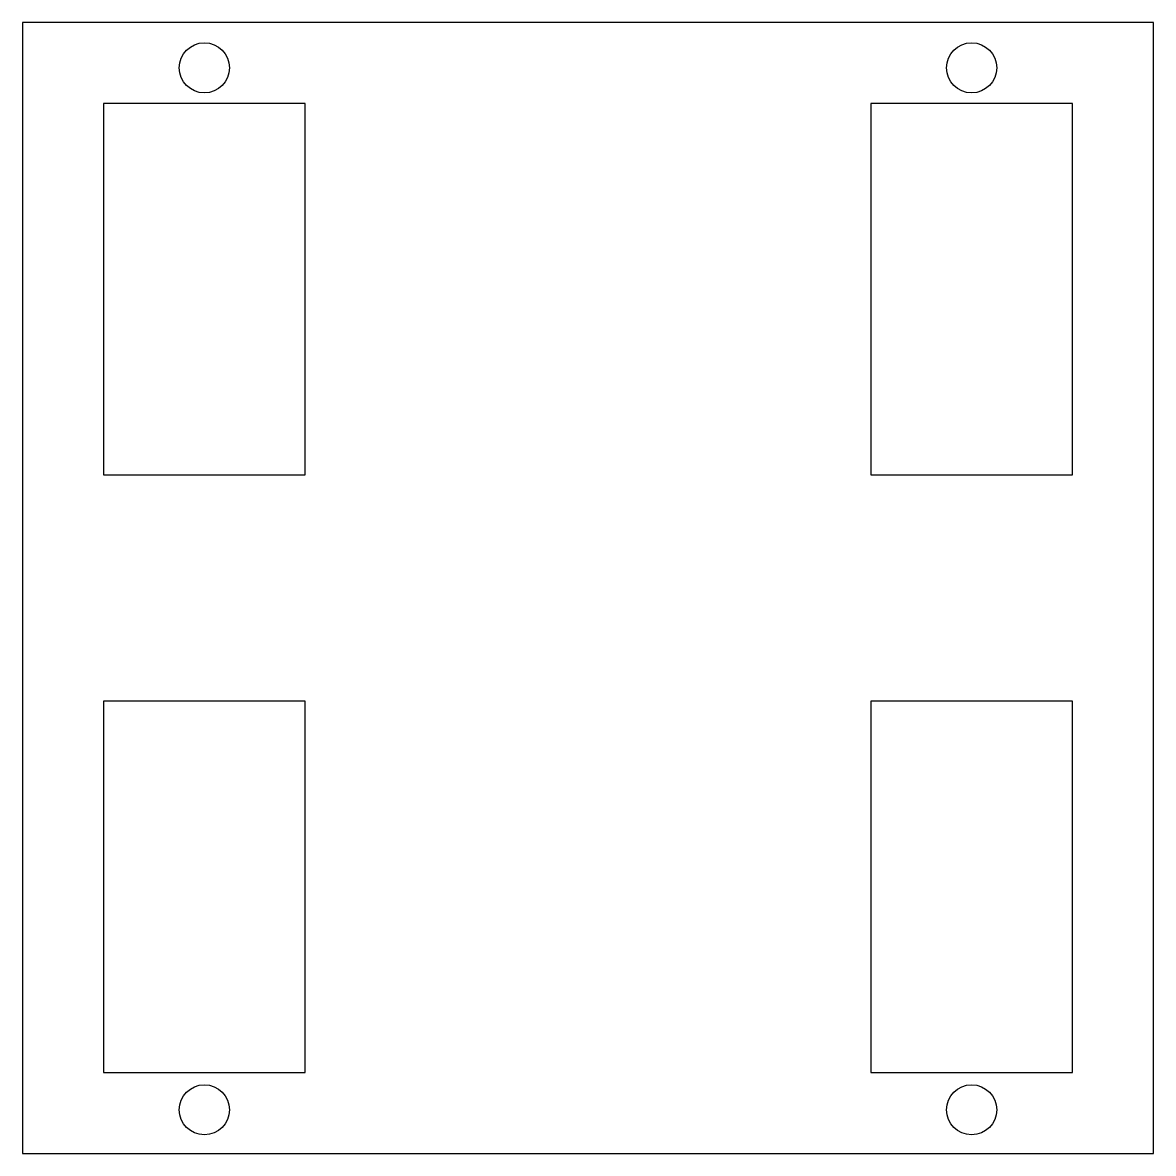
# Model space of a CAD drawing. Header units: millimetres. Extents: x -35 to 35, y -35 to 35.
import ezdxf

# ---------------------------------------------------------------- set-up
doc = ezdxf.new("R2010")
doc.units = ezdxf.units.MM

msp = doc.modelspace()

# ---------------------------------------------------------------- linework, layer by layer
at = {"color": 7, "linetype": 'Continuous', "lineweight": 25}
for p, q in [((35, 35), (-35, 35)), ((-35, 35), (-35, -35)), ((35, -35), (35, 35)), ((-17.5, 30), (-30, 30)), ((-30, 30), (-30, 7)), ((-17.5, 7), (-17.5, 30)), ((30, 30), (17.5, 30)), ((17.5, 30), (17.5, 7)), ((30, 7), (30, 30)), ((-30, 7), (-17.5, 7)), ((17.5, 7), (30, 7)), ((-17.5, -7), (-30, -7)), ((-30, -7), (-30, -30)), ((-17.5, -30), (-17.5, -7)), ((30, -7), (17.5, -7)), ((17.5, -7), (17.5, -30)), ((30, -30), (30, -7)), ((-30, -30), (-17.5, -30)), ((17.5, -30), (30, -30)), ((-35, -35), (35, -35))]:
    msp.add_line(p, q, dxfattribs=at)
for centre in [(-23.75, 32.2), (23.75, 32.2), (-23.75, -32.3), (23.75, -32.3)]:
    msp.add_circle(centre, 1.55, dxfattribs=at)

doc.saveas('drawing.dxf')
